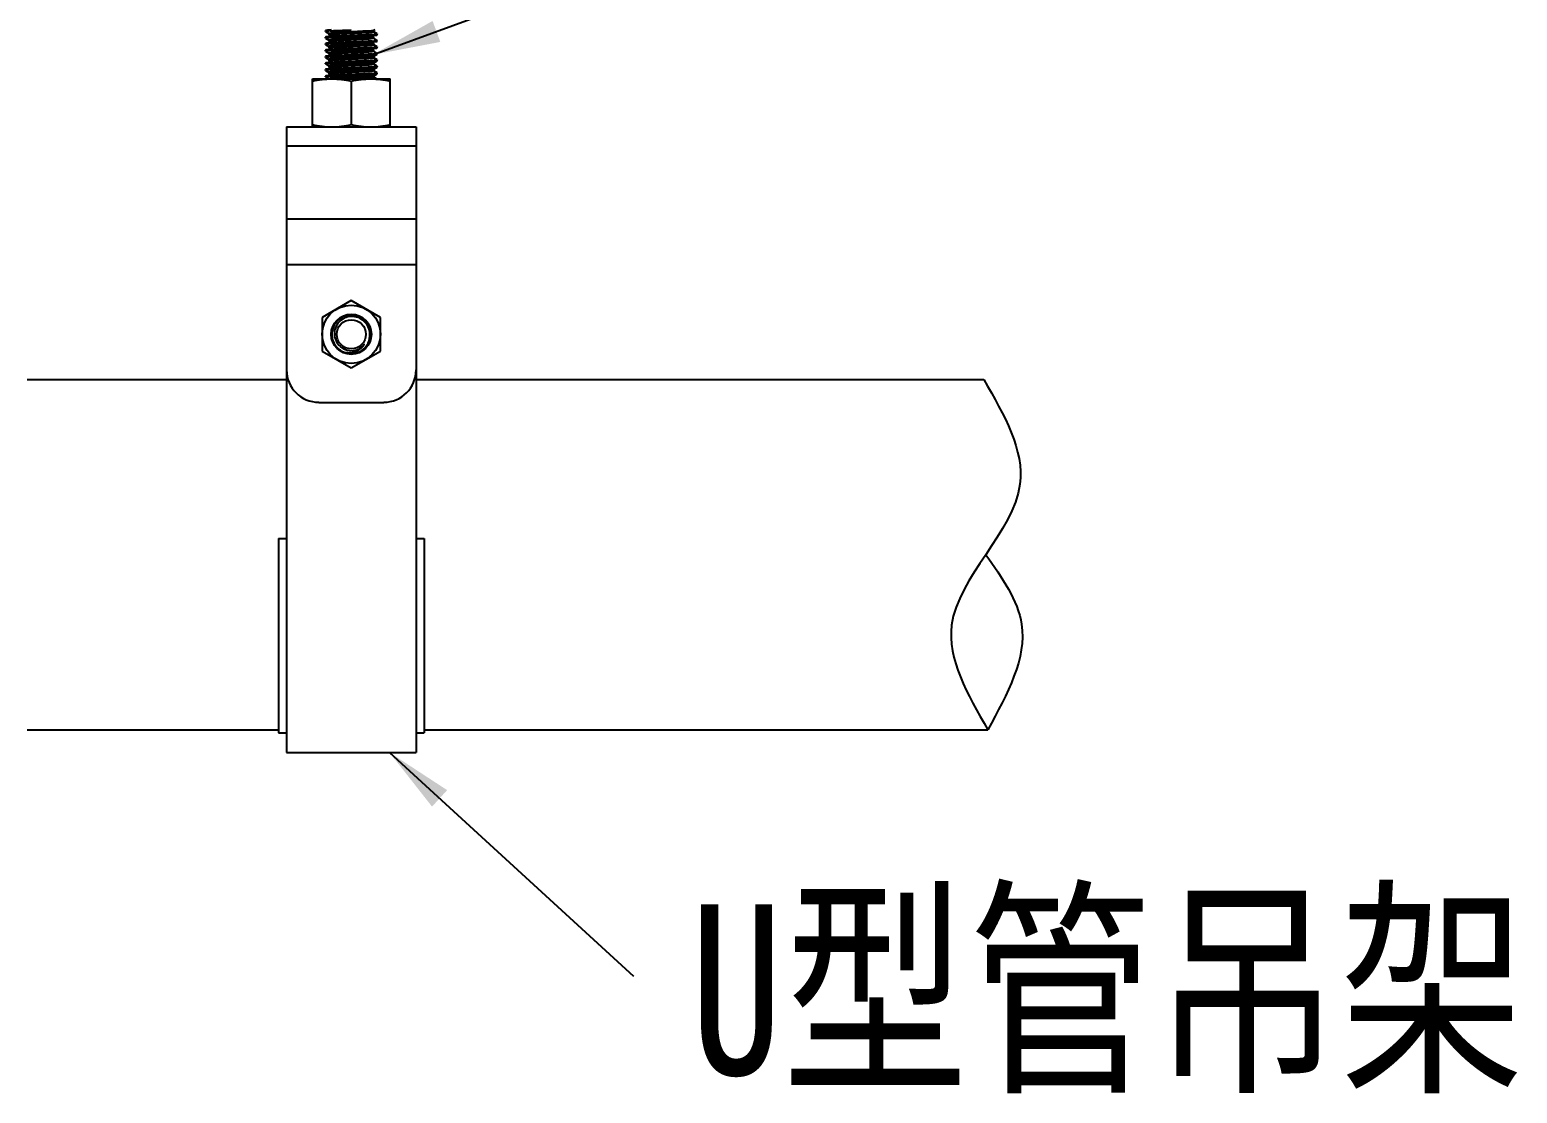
# Model space of a CAD drawing. Extents: x -191212 to 1245715665, y -234495 to 250873.
# Drawn here: x 190049 to 191503, y 129737 to 130777 of the extents above; entities that cross this region are included whole.
import ezdxf

# ---------------------------------------------------------------- set-up
doc = ezdxf.new("R2010")
doc.units = 0
doc.header["$LTSCALE"] = 500
doc.layers.get('0').update_dxf_attribs({"linetype": 'CONTINUOUS'})
doc.layers.add('PUB_TEXT', color=7, linetype='CONTINUOUS')
doc.styles.add('-宋体', font='', dxfattribs={"width": 0.8})
doc.styles.get("Standard").update_dxf_attribs({"font": 'tssdeng.shx', "width": 0.7, "bigfont": 'hztxt.shx'})
doc.styles.get('-宋体').set_extended_font_data('NSimSun')
doc.dimstyles.get("Standard").update_dxf_attribs({"dimscale": 100, "dimtxt": 3.5, "dimasz": 1, "dimexe": 2.5, "dimexo": 3, "dimgap": 1.5, "dimtad": 1, "dimdec": 0, "dimzin": 0, "dimdsep": 46, "dimtxsty": 'Standard', "dimblk": 'ARCHTICK', "dimcen": 0.09, "dimadec": 0, "dimazin": 0, "dimtfac": 1, "dimtdec": 0, "dimtix": 1, "dimtmove": 2, "dimatfit": 3, "dimfxl": 1, "dimtolj": 1, "dimtzin": 0, "dimarcsym": 0})

# ---------------------------------------------------------------- blocks, each defined once
blk = doc.blocks.new('_ArchTick')
at = {"color": 0, "linetype": 'ByBlock', "const_width": 0.4}
blk.add_lwpolyline([(-0.5, -0.5), (0.5, 0.5)], dxfattribs=at)
blk = doc.blocks.new('gg')
at = {"linetype": 'Continuous'}
for p, q in [((-457979.2, -353965.3), (-457979.3, -353965.4)), ((-457979.3, -353966.6), (-457979.3, -353965.4)), ((-457979.2, -353966.7), (-457979.3, -353966.6)), ((-457979.2, -353966.7), (-457974, -353969.7)), ((-457908.3, -353964.9), (-457906.3, -353963.8)), ((-457903.2, -353970.1), (-457908.3, -353967.1)), ((-457908.2, -353967.2), (-457908.2, -353964.8)), ((-457979.2, -353974.8), (-457979.3, -353974.9)), ((-457979.3, -353976.1), (-457979.3, -353974.9)), ((-457979.2, -353976.2), (-457979.3, -353976.1)), ((-457979.2, -353984.4), (-457979.3, -353984.5)), ((-457979.3, -353985.7), (-457979.3, -353984.5)), ((-457979.2, -353985.8), (-457979.3, -353985.7)), ((-457979.2, -353976.2), (-457974, -353979.2)), ((-457979.2, -353985.8), (-457974, -353988.8)), ((-457974.1, -353969.6), (-457974.1, -353972)), ((-457974.1, -353979.1), (-457974.1, -353981.5)), ((-457974.1, -353988.6), (-457974.1, -353991)), ((-457908.8, -353977), (-457909.1, -353977.1)), ((-457908.7, -353986.5), (-457909, -353986.6)), ((-457903.2, -353979.6), (-457908.3, -353976.6)), ((-457903.2, -353989.1), (-457908.3, -353986.1)), ((-457908.2, -353976.7), (-457908.2, -353974.3)), ((-457908.2, -353986.3), (-457908.2, -353983.9)), ((-457903.2, -353970.1), (-457903.1, -353970.2)), ((-457903.2, -353971.5), (-457903.1, -353971.4)), ((-457903.2, -353979.6), (-457903.1, -353979.7)), ((-457903.2, -353981), (-457903.1, -353980.9)), ((-457903.2, -353989.1), (-457903.1, -353989.2)), ((-457903.1, -353971.4), (-457903.1, -353970.2)), ((-457903.1, -353980.9), (-457903.1, -353979.7)), ((-457903.1, -353990.4), (-457903.1, -353989.2)), ((-457979.2, -353993.9), (-457979.3, -353994)), ((-457979.3, -353995.2), (-457979.3, -353994)), ((-457979.2, -353995.3), (-457979.3, -353995.2)), ((-457979.2, -354003.4), (-457979.3, -354003.5)), ((-457979.3, -354004.7), (-457979.3, -354003.5)), ((-457979.2, -354004.8), (-457979.3, -354004.7)), ((-457979.2, -353995.3), (-457974, -353998.3)), ((-457979.2, -354004.8), (-457974, -354007.8)), ((-457974.1, -353998.2), (-457974.1, -354000.5)), ((-457974.1, -354007.7), (-457974.1, -354010.1)), ((-457903.2, -353998.7), (-457908.3, -353995.7)), ((-457908.3, -354003), (-457903.2, -354000.1)), ((-457903.2, -354008.2), (-457908.3, -354005.2)), ((-457908.3, -354012.6), (-457903.2, -354009.6)), ((-457908.2, -353995.8), (-457908.2, -353993.4)), ((-457908.2, -354005.3), (-457908.2, -354002.9)), ((-457903.2, -353990.5), (-457903.1, -353990.4)), ((-457903.2, -353998.7), (-457903.1, -353998.8)), ((-457903.2, -354000.1), (-457903.1, -353999.9)), ((-457903.2, -354008.2), (-457903.1, -354008.3)), ((-457903.2, -354009.6), (-457903.1, -354009.5)), ((-457903.1, -353999.9), (-457903.1, -353998.8)), ((-457903.1, -354009.5), (-457903.1, -354008.3)), ((-457979.2, -354012.9), (-457979.3, -354013)), ((-457979.3, -354014.2), (-457979.3, -354013)), ((-457979.2, -354014.3), (-457979.3, -354014.2)), ((-457979.2, -354022.5), (-457979.3, -354022.6)), ((-457979.3, -354023.8), (-457979.3, -354022.6)), ((-457979.2, -354023.9), (-457979.3, -354023.8)), ((-457979.2, -354032), (-457979.3, -354032.1)), ((-457979.3, -354033.3), (-457979.3, -354032.1)), ((-457979.2, -354033.4), (-457979.3, -354033.3)), ((-457979.2, -354014.3), (-457974, -354017.3)), ((-457979.2, -354023.9), (-457974, -354026.9)), ((-457979.2, -354033.4), (-457974, -354036.4)), ((-457979.2, -354033.4), (-457979.2, -354033.4)), ((-457974.1, -354017.2), (-457974.1, -354019.6)), ((-457974.1, -354026.7), (-457974.1, -354029.1)), ((-457903.2, -354017.7), (-457908.3, -354014.7)), ((-457908.3, -354022.1), (-457903.2, -354019.1)), ((-457903.2, -354027.2), (-457908.3, -354024.2)), ((-457908.3, -354031.6), (-457903.2, -354028.6)), ((-457904, -354036.3), (-457908.3, -354033.8)), ((-457908.2, -354014.8), (-457908.2, -354012.5)), ((-457908.2, -354024.4), (-457908.2, -354022)), ((-457908.2, -354033.9), (-457908.2, -354031.5)), ((-457903.2, -354017.7), (-457903.1, -354017.8)), ((-457903.2, -354019.1), (-457903.1, -354019)), ((-457903.2, -354027.2), (-457903.1, -354027.3)), ((-457903.2, -354028.6), (-457903.1, -354028.5)), ((-457903.1, -354019), (-457903.1, -354017.8)), ((-457903.1, -354028.5), (-457903.1, -354027.3)), ((-457998.3, -354036.2), (-457884, -354036.2)), ((-457998.3, -354106.7), (-457998.3, -354036.2)), ((-457941.2, -354039.4), (-457941.2, -354103.4)), ((-457937.4, -354036.1), (-457939.1, -354036.2)), ((-457884, -354106.7), (-457884, -354036.2)), ((-458036.4, -354106.7), (-457845.9, -354106.7)), ((-458036.4, -354106.7), (-458036.4, -355025.8)), ((-457845.9, -354106.7), (-457845.9, -355025.8)), ((-458036.4, -354134.6), (-457845.9, -354134.6)), ((-458036.4, -354241.7), (-457845.9, -354241.7)), ((-458036.4, -354309.1), (-457845.9, -354309.1)), ((-457941.2, -354362), (-457984, -354386.7)), ((-457898.3, -354386.7), (-457941.2, -354362)), ((-457984, -354386.7), (-457984, -354436.2)), ((-457920.1, -354391.2), (-457920.1, -354391.2)), ((-457898.3, -354436.2), (-457898.3, -354386.7)), ((-457913.8, -354420.9), (-457913.8, -354421)), ((-457912, -354412), (-457912, -354412)), ((-457912, -354412), (-457912, -354412)), ((-457984, -354436.2), (-457941.2, -354460.9)), ((-457941.2, -354460.9), (-457898.3, -354436.2)), ((-458417.4, -354478.1), (-458036.4, -354478.1)), ((-457845.9, -354478.1), (-457012, -354478.1)), ((-457988.8, -354511.5), (-457893.6, -354511.5)), ((-458048.3, -354711.5), (-458036.4, -354711.5)), ((-458048.3, -354711.5), (-458048.3, -354997.2)), ((-457845.9, -354711.5), (-457834, -354711.5)), ((-457834, -354711.5), (-457834, -354997.2)), ((-458417.4, -354992.5), (-458048.3, -354992.5)), ((-457834, -354992.5), (-457006, -354992.5)), ((-458048.3, -354997.3), (-458036.4, -354997.3)), ((-457845.9, -354997.3), (-457834, -354997.3)), ((-458036.4, -355025.8), (-457845.9, -355025.8))]:
    blk.add_line(p, q, dxfattribs=at)
for radius in [42.9, 29.5, 21.4]:
    blk.add_circle((-457941.2, -354411.5), radius, dxfattribs=at)
for centre, radius, start, end in [((-457961.1, -354129.4), 164.1, 93.8255, 94.8061), ((-457910.6, -353960.1), 7.6, 281.4976, 282.7913), ((-457961.2, -354138.5), 163.7, 93.8313, 94.8079), ((-457961, -354150.1), 165.8, 93.8001, 94.8043), ((-457921.6, -353803), 168.5, 273.7687, 274.7934), ((-457921.5, -353813.3), 167.8, 273.7798, 274.7941), ((-457921.5, -353822.9), 167.7, 273.7814, 274.7938), ((-457966, -354098.8), 104.7, 94.6795, 95.2422), ((-457961.5, -354162.1), 158.7, 93.9107, 94.8136), ((-457963.4, -354129.4), 135.4, 94.4921, 94.6937), ((-457921.6, -353832), 168.1, 273.7757, 274.7933), ((-457920.9, -353849.9), 159.7, 273.9022, 274.8051), ((-457961.3, -354174.2), 161.2, 93.8693, 94.8111), ((-457961.2, -354186.1), 163.6, 93.8324, 94.808), ((-457961.9, -354186.1), 154.1, 93.9707, 94.8291), ((-457921.6, -353850.6), 168.5, 273.7681, 274.7934), ((-457921.5, -353860.9), 167.8, 273.7796, 274.7941), ((-457941.2, -354411.5), 28.6, 289.2516, 285.8624), ((-457943, -354408.9), 29, 37.5746, 37.804), ((-457941.2, -354411.5), 29.2, 358.9347, 43.9347), ((-457941.1, -354411.4), 29.1, 43.5298, 43.8601), ((-457942.9, -354408.8), 28.8, 23.7868, 37.58), ((-457941.1, -354411.4), 29.2, 42.2619, 43.5296), ((-457941.2, -354411.5), 24.1, 234.1217, 323.4602), ((-457943.1, -354413.9), 24.4, 316.6606, 330.8247), ((-457941.3, -354411.4), 24.2, 315.0437, 319.2498), ((-457941.2, -354411.4), 24.1, 319.2512, 320.8333), ((-457941.1, -354411.5), 24, 321.0993, 321.4855), ((-457941.1, -354411.5), 24, 320.8338, 321.0993), ((-457941.1, -354411.5), 23.9, 321.4854, 322.2771), ((-457941, -354411.6), 23.9, 322.2769, 323.4597), ((-457940.7, -354410.8), 28.7, 312.1087, 339.2138), ((-457940.9, -354410.7), 28.9, 339.2792, 339.7106), ((-457941.1, -354410.6), 29.2, 339.7627, 355.681), ((-457941.1, -354411.5), 29.1, 358.4793, 358.884), ((-457941, -354410.6), 29.1, 356.9021, 357.2428), ((-457941.1, -354411.5), 29.2, 356.8796, 358.4789), ((-457941.1, -354410.6), 29.1, 355.7063, 356.9019), ((-457941.1, -354411.4), 24.2, 225.5961, 226.2446), ((-457941.1, -354411.4), 24.2, 226.2446, 228.0002), ((-457941.8, -354410.8), 24.2, 228.6612, 231.1139), ((-457941.1, -354411.4), 24.1, 227.9995, 230.7843), ((-457941.8, -354410.9), 24.2, 231.1145, 231.9132), ((-457941.8, -354410.9), 24.1, 231.9133, 232.2395), ((-457941.8, -354410.9), 24.1, 232.2392, 233.5406), ((-457941.2, -354411.5), 24, 230.7847, 232.8059), ((-457941.9, -354411), 24, 233.5407, 234.432), ((-457941.9, -354411.1), 23.9, 234.432, 235.3008), ((-457941.3, -354411.6), 23.9, 232.8069, 233.4634), ((-457942, -354411.1), 23.9, 235.3008, 236.124), ((-457941.3, -354411.6), 23.8, 233.4634, 234.1215), ((-457942, -354411.8), 28.4, 287.5508, 290.9671), ((-457943.3, -354413.7), 24.6, 313.9118, 316.6738), ((-457941.2, -354411.4), 24.1, 312.0918, 313.8774), ((-457941.3, -354411.4), 24.2, 313.8772, 315.0442), ((-457988.8, -354463.8), 47.6, 180, 270), ((-457893.6, -354463.8), 47.6, 270, 0)]:
    blk.add_arc(centre, radius, start, end, dxfattribs=at)
for points, knots in [([(-457979.3, -353966.6), (-457979.3, -353966.4), (-457978.4, -353966.3), (-457978, -353966.2), (-457977.5, -353966.1)], [0, 0, 0, 0, 0.27238, 1, 1, 1, 1]), ([(-457976.3, -353964.8), (-457976.7, -353964.9), (-457977.6, -353965), (-457978.7, -353965), (-457979.2, -353965.3)], [0, 0, 0, 0, 0.375527, 1, 1, 1, 1]), ([(-457970.5, -353964.4), (-457971.1, -353964.4), (-457973, -353964.5), (-457974.9, -353964.7), (-457976.3, -353964.8)], [0, 0, 0, 0, 0.294617, 1, 1, 1, 1]), ([(-457909.1, -353967.6), (-457913, -353968.4), (-457924.2, -353968.6), (-457942.2, -353969.7), (-457958.6, -353970.3), (-457969, -353971.1), (-457972.6, -353971.4), (-457973.7, -353971.7)], [0, 0, 0, 0, 0.186906, 0.5149, 0.834439, 0.943372, 1, 1, 1, 1]), ([(-457908.9, -353965.1), (-457912.6, -353966), (-457927.1, -353966.3), (-457946, -353967.4), (-457963.6, -353968.4), (-457970.8, -353968.7), (-457973.3, -353969.3)], [0, 0, 0, 0, 0.176504, 0.667042, 0.88168, 1, 1, 1, 1]), ([(-457972.1, -353965.7), (-457971.5, -353965.6), (-457968.7, -353965.4), (-457965.9, -353965.3), (-457963.8, -353965.2)], [0, 0, 0, 0, 0.219992, 1, 1, 1, 1]), ([(-457963.8, -353965.2), (-457962.1, -353965.1), (-457954.5, -353964.8), (-457947, -353964.5), (-457941.2, -353964.2)], [0, 0, 0, 0, 0.227178, 1, 1, 1, 1]), ([(-457908.3, -353964.9), (-457908.4, -353965), (-457908.6, -353965.1), (-457908.8, -353965.1), (-457908.9, -353965.1)], [0, 0, 0, 0, 0.401788, 1, 1, 1, 1]), ([(-457908.2, -353967.2), (-457908.2, -353967.3), (-457908.5, -353967.4), (-457908.7, -353967.5), (-457908.9, -353967.5)], [0, 0, 0, 0, 0.301708, 1, 1, 1, 1]), ([(-457979.3, -353976.1), (-457979.3, -353976), (-457978.4, -353975.8), (-457977.9, -353975.7), (-457977.5, -353975.7)], [0, 0, 0, 0, 0.271848, 1, 1, 1, 1]), ([(-457979.3, -353985.7), (-457979.3, -353985.5), (-457978.4, -353985.4), (-457977.9, -353985.2), (-457977.4, -353985.2)], [0, 0, 0, 0, 0.2714, 1, 1, 1, 1]), ([(-457972.2, -353974), (-457973.8, -353974.1), (-457976.1, -353974.4), (-457978.6, -353974.5), (-457979.2, -353974.8)], [0, 0, 0, 0, 0.690101, 1, 1, 1, 1]), ([(-457972.1, -353983.5), (-457973.7, -353983.6), (-457976, -353984), (-457978.6, -353984), (-457979.2, -353984.4)], [0, 0, 0, 0, 0.690433, 1, 1, 1, 1]), ([(-457973.3, -353969.3), (-457973.5, -353969.3), (-457973.8, -353969.3), (-457974.1, -353969.5), (-457974.1, -353969.6)], [0, 0, 0, 0, 0.704888, 1, 1, 1, 1]), ([(-457973.3, -353978.8), (-457973.5, -353978.8), (-457973.8, -353978.9), (-457974.1, -353979), (-457974.1, -353979.1)], [0, 0, 0, 0, 0.705209, 1, 1, 1, 1]), ([(-457973.3, -353988.3), (-457973.5, -353988.3), (-457973.8, -353988.4), (-457974.1, -353988.5), (-457974.1, -353988.6)], [0, 0, 0, 0, 0.705913, 1, 1, 1, 1]), ([(-457973.7, -353971.7), (-457973.8, -353971.8), (-457973.9, -353971.8), (-457974, -353971.8), (-457974, -353971.8)], [0, 0, 0, 0, 0.569178, 1, 1, 1, 1]), ([(-457973.6, -353981.2), (-457973.7, -353981.2), (-457973.8, -353981.3), (-457974, -353981.3), (-457974, -353981.4)], [0, 0, 0, 0, 0.582256, 1, 1, 1, 1]), ([(-457909.1, -353977.1), (-457913, -353977.9), (-457924, -353978.1), (-457941.8, -353979.2), (-457958.2, -353979.8), (-457968.7, -353980.6), (-457972.4, -353980.9), (-457973.6, -353981.2)], [0, 0, 0, 0, 0.184419, 0.509926, 0.829804, 0.940533, 1, 1, 1, 1]), ([(-457909, -353986.6), (-457912.9, -353987.4), (-457923.8, -353987.6), (-457941.6, -353988.6), (-457959.1, -353989.7), (-457969.8, -353989.9), (-457973.5, -353990.7)], [0, 0, 0, 0, 0.18225, 0.50532, 0.825389, 1, 1, 1, 1]), ([(-457908.8, -353974.6), (-457912.4, -353975.5), (-457923.1, -353975.6), (-457940.6, -353976.7), (-457958.4, -353977.7), (-457969.4, -353978), (-457973.3, -353978.8)], [0, 0, 0, 0, 0.172112, 0.49211, 0.816561, 1, 1, 1, 1]), ([(-457908.7, -353984.1), (-457909.9, -353984.5), (-457913.5, -353984.7), (-457924, -353985.5), (-457940.3, -353986.1), (-457958.2, -353987.2), (-457969.4, -353987.5), (-457973.3, -353988.3)], [0, 0, 0, 0, 0.057877, 0.167606, 0.487311, 0.814214, 1, 1, 1, 1]), ([(-457941.2, -353972.6), (-457944.2, -353972.7), (-457954.5, -353973.1), (-457964.9, -353973.5), (-457972.2, -353974)], [0, 0, 0, 0, 0.289182, 1, 1, 1, 1]), ([(-457972.1, -353975.2), (-457970.1, -353975.1), (-457959.8, -353974.5), (-457949.5, -353974.1), (-457941.2, -353973.8)], [0, 0, 0, 0, 0.196967, 1, 1, 1, 1]), ([(-457941.2, -353982.1), (-457944.2, -353982.2), (-457954.5, -353982.6), (-457964.8, -353983), (-457972.1, -353983.5)], [0, 0, 0, 0, 0.288643, 1, 1, 1, 1]), ([(-457972, -353984.7), (-457969.9, -353984.6), (-457959.7, -353984), (-457949.4, -353983.6), (-457941.2, -353983.3)], [0, 0, 0, 0, 0.197595, 1, 1, 1, 1]), ([(-457910.5, -353971.1), (-457912.5, -353971.3), (-457922.8, -353971.9), (-457933, -353972.2), (-457941.2, -353972.6)], [0, 0, 0, 0, 0.198238, 1, 1, 1, 1]), ([(-457941.2, -353973.8), (-457938.2, -353973.6), (-457928, -353973.2), (-457917.8, -353972.8), (-457910.5, -353972.3)], [0, 0, 0, 0, 0.287875, 1, 1, 1, 1]), ([(-457910.5, -353980.7), (-457912.5, -353980.8), (-457922.7, -353981.4), (-457933, -353981.8), (-457941.2, -353982.1)], [0, 0, 0, 0, 0.198015, 1, 1, 1, 1]), ([(-457941.2, -353983.3), (-457938.2, -353983.2), (-457928, -353982.7), (-457917.8, -353982.3), (-457910.5, -353981.9)], [0, 0, 0, 0, 0.287899, 1, 1, 1, 1]), ([(-457910.5, -353990.2), (-457912.5, -353990.3), (-457922.7, -353990.9), (-457933, -353991.3), (-457941.2, -353991.6)], [0, 0, 0, 0, 0.197982, 1, 1, 1, 1]), ([(-457910.5, -353972.3), (-457908.8, -353972.2), (-457906.4, -353971.9), (-457903.8, -353971.9), (-457903.2, -353971.5)], [0, 0, 0, 0, 0.690891, 1, 1, 1, 1]), ([(-457910.5, -353981.9), (-457908.8, -353981.7), (-457906.4, -353981.4), (-457903.8, -353981.4), (-457903.2, -353981)], [0, 0, 0, 0, 0.690866, 1, 1, 1, 1]), ([(-457908.3, -353974.5), (-457908.4, -353974.5), (-457908.6, -353974.6), (-457908.7, -353974.6), (-457908.8, -353974.6)], [0, 0, 0, 0, 0.412535, 1, 1, 1, 1]), ([(-457908.2, -353976.7), (-457908.2, -353976.8), (-457908.5, -353976.9), (-457908.7, -353977), (-457908.8, -353977)], [0, 0, 0, 0, 0.309908, 1, 1, 1, 1]), ([(-457908.3, -353984), (-457908.4, -353984), (-457908.5, -353984.1), (-457908.6, -353984.1), (-457908.7, -353984.1)], [0, 0, 0, 0, 0.424841, 1, 1, 1, 1]), ([(-457908.2, -353986.3), (-457908.2, -353986.3), (-457908.4, -353986.4), (-457908.6, -353986.5), (-457908.7, -353986.5)], [0, 0, 0, 0, 0.32015, 1, 1, 1, 1]), ([(-457903.1, -353970.2), (-457903.1, -353970.4), (-457904.1, -353970.5), (-457904.6, -353970.6), (-457905.1, -353970.7)], [0, 0, 0, 0, 0.270407, 1, 1, 1, 1]), ([(-457903.1, -353979.7), (-457903.1, -353979.9), (-457904.1, -353980), (-457904.6, -353980.1), (-457905.1, -353980.2)], [0, 0, 0, 0, 0.270549, 1, 1, 1, 1]), ([(-457903.1, -353989.2), (-457903.1, -353989.4), (-457904.1, -353989.5), (-457904.6, -353989.7), (-457905.1, -353989.7)], [0, 0, 0, 0, 0.270562, 1, 1, 1, 1]), ([(-457979.3, -353995.2), (-457979.3, -353994.8), (-457977.4, -353994.9), (-457976.5, -353994.6), (-457975.5, -353994.5)], [0, 0, 0, 0, 0.263671, 1, 1, 1, 1]), ([(-457979.3, -354004.7), (-457979.3, -354004.7), (-457978.7, -354004.3), (-457978.1, -354004.3), (-457977.6, -354004.3)], [0, 0, 0, 0, 0.087797, 1, 1, 1, 1]), ([(-457972, -353993), (-457973.6, -353993.2), (-457976, -353993.5), (-457978.5, -353993.5), (-457979.2, -353993.9)], [0, 0, 0, 0, 0.690711, 1, 1, 1, 1]), ([(-457975.5, -354002.8), (-457976, -354002.9), (-457977.2, -354003.1), (-457978.5, -354003), (-457979.2, -354003.4)], [0, 0, 0, 0, 0.380478, 1, 1, 1, 1]), ([(-457972.4, -354012.1), (-457973.9, -354012.2), (-457976.2, -354012.5), (-457978.6, -354012.6), (-457979.2, -354012.9)], [0, 0, 0, 0, 0.689705, 1, 1, 1, 1]), ([(-457941.2, -354001.1), (-457944.7, -354001.3), (-457956.2, -354001.8), (-457967.6, -354002.1), (-457975.5, -354002.8)], [0, 0, 0, 0, 0.307364, 1, 1, 1, 1]), ([(-457973.3, -353997.8), (-457973.5, -353997.9), (-457973.7, -353997.9), (-457974.1, -353998.1), (-457974.1, -353998.2)], [0, 0, 0, 0, 0.706519, 1, 1, 1, 1]), ([(-457973.2, -354007.3), (-457973.5, -354007.4), (-457973.7, -354007.4), (-457974.1, -354007.6), (-457974.1, -354007.7)], [0, 0, 0, 0, 0.708127, 1, 1, 1, 1]), ([(-457973.5, -353990.7), (-457973.6, -353990.7), (-457973.8, -353990.8), (-457974, -353990.9), (-457974, -353990.9)], [0, 0, 0, 0, 0.593653, 1, 1, 1, 1]), ([(-457974, -353994.4), (-457972, -353994.2), (-457961.1, -353993.6), (-457950.1, -353993.2), (-457941.2, -353992.8)], [0, 0, 0, 0, 0.18466, 1, 1, 1, 1]), ([(-457973.4, -354000.2), (-457973.6, -354000.3), (-457973.8, -354000.3), (-457974, -354000.4), (-457974, -354000.4)], [0, 0, 0, 0, 0.599327, 1, 1, 1, 1]), ([(-457973.5, -354009.8), (-457973.6, -354009.8), (-457973.8, -354009.8), (-457974, -354009.9), (-457974, -354009.9)], [0, 0, 0, 0, 0.591838, 1, 1, 1, 1]), ([(-457911.8, -354006), (-457916.5, -354006.5), (-457927.8, -354007.1), (-457945.2, -354007.8), (-457961, -354008.8), (-457970.4, -354009), (-457973.5, -354009.8)], [0, 0, 0, 0, 0.229241, 0.549849, 0.842936, 1, 1, 1, 1]), ([(-457912.1, -353996.5), (-457916.8, -353997), (-457928.1, -353997.6), (-457945.3, -353998.3), (-457961, -353999.3), (-457970.3, -353999.5), (-457973.4, -354000.2)], [0, 0, 0, 0, 0.231234, 0.549995, 0.841234, 1, 1, 1, 1]), ([(-457912.1, -353994.1), (-457916.8, -353994.6), (-457927.9, -353995.2), (-457945, -353995.9), (-457960.7, -353996.8), (-457970, -353997.2), (-457973.3, -353997.8)], [0, 0, 0, 0, 0.229049, 0.545233, 0.836568, 1, 1, 1, 1]), ([(-457911.8, -354003.6), (-457916.4, -354004.1), (-457927.5, -354004.7), (-457944.6, -354005.4), (-457960.4, -354006.3), (-457969.9, -354006.7), (-457973.2, -354007.3)], [0, 0, 0, 0, 0.225271, 0.541123, 0.834355, 1, 1, 1, 1]), ([(-457972.4, -354003.8), (-457970.3, -354003.6), (-457960, -354003.1), (-457949.6, -354002.7), (-457941.2, -354002.3)], [0, 0, 0, 0, 0.195382, 1, 1, 1, 1]), ([(-457941.2, -354010.7), (-457944.2, -354010.8), (-457954.6, -354011.2), (-457965, -354011.6), (-457972.4, -354012.1)], [0, 0, 0, 0, 0.289807, 1, 1, 1, 1]), ([(-457972.2, -354013.3), (-457970.2, -354013.2), (-457959.9, -354012.6), (-457949.5, -354012.2), (-457941.2, -354011.9)], [0, 0, 0, 0, 0.196205, 1, 1, 1, 1]), ([(-457941.2, -353991.6), (-457944.1, -353991.7), (-457954.4, -353992.1), (-457964.7, -353992.5), (-457972, -353993)], [0, 0, 0, 0, 0.288182, 1, 1, 1, 1]), ([(-457941.2, -353992.8), (-457938.2, -353992.7), (-457928, -353992.3), (-457917.8, -353991.9), (-457910.5, -353991.4)], [0, 0, 0, 0, 0.287815, 1, 1, 1, 1]), ([(-457910.5, -353999.7), (-457912.5, -353999.9), (-457922.7, -354000.4), (-457933, -354000.8), (-457941.2, -354001.1)], [0, 0, 0, 0, 0.198096, 1, 1, 1, 1]), ([(-457941.2, -354002.3), (-457938.2, -354002.2), (-457927.8, -354001.8), (-457917.4, -354001.4), (-457910, -354000.9)], [0, 0, 0, 0, 0.289675, 1, 1, 1, 1]), ([(-457910, -354009.2), (-457912.1, -354009.4), (-457922.4, -354009.9), (-457932.8, -354010.3), (-457941.2, -354010.7)], [0, 0, 0, 0, 0.195558, 1, 1, 1, 1]), ([(-457941.2, -354011.9), (-457938.2, -354011.7), (-457928, -354011.3), (-457917.8, -354010.9), (-457910.5, -354010.4)], [0, 0, 0, 0, 0.2877, 1, 1, 1, 1]), ([(-457908.6, -353993.6), (-457908.8, -353993.7), (-457909.9, -353993.9), (-457911.1, -353994), (-457912.1, -353994.1)], [0, 0, 0, 0, 0.152403, 1, 1, 1, 1]), ([(-457908.2, -353995.8), (-457908.2, -353996.1), (-457910.3, -353996.1), (-457911.2, -353996.4), (-457912.1, -353996.5)], [0, 0, 0, 0, 0.264973, 1, 1, 1, 1]), ([(-457908.3, -354003), (-457908.5, -354003.1), (-457909.6, -354003.4), (-457910.8, -354003.5), (-457911.8, -354003.6)], [0, 0, 0, 0, 0.123943, 1, 1, 1, 1]), ([(-457908.2, -354005.3), (-457908.2, -354005.6), (-457910.1, -354005.7), (-457910.9, -354005.9), (-457911.8, -354006)], [0, 0, 0, 0, 0.265614, 1, 1, 1, 1]), ([(-457910.5, -353991.4), (-457908.8, -353991.3), (-457906.4, -353990.9), (-457903.8, -353990.9), (-457903.2, -353990.5)], [0, 0, 0, 0, 0.690907, 1, 1, 1, 1]), ([(-457910.5, -354010.4), (-457908.8, -354010.3), (-457906.4, -354010), (-457903.8, -354010), (-457903.2, -354009.6)], [0, 0, 0, 0, 0.691019, 1, 1, 1, 1]), ([(-457910, -354000.9), (-457908.4, -354000.8), (-457906.2, -354000.5), (-457903.8, -354000.4), (-457903.2, -354000.1)], [0, 0, 0, 0, 0.689778, 1, 1, 1, 1]), ([(-457908.3, -353993.5), (-457908.4, -353993.5), (-457908.5, -353993.6), (-457908.5, -353993.6), (-457908.6, -353993.6)], [0, 0, 0, 0, 0.438999, 1, 1, 1, 1]), ([(-457903.1, -353998.8), (-457903.1, -353998.9), (-457904.1, -353999.1), (-457904.6, -353999.2), (-457905.1, -353999.2)], [0, 0, 0, 0, 0.27051, 1, 1, 1, 1]), ([(-457903.1, -354008.3), (-457903.1, -354008.5), (-457904, -354008.6), (-457904.4, -354008.7), (-457904.9, -354008.7)], [0, 0, 0, 0, 0.272165, 1, 1, 1, 1]), ([(-457979.3, -354014.2), (-457979.3, -354014.1), (-457978.4, -354014), (-457978, -354013.8), (-457977.5, -354013.8)], [0, 0, 0, 0, 0.272398, 1, 1, 1, 1]), ([(-457979.3, -354023.8), (-457979.3, -354023.6), (-457978.4, -354023.5), (-457977.9, -354023.4), (-457977.5, -354023.3)], [0, 0, 0, 0, 0.271865, 1, 1, 1, 1]), ([(-457979.3, -354033.3), (-457979.3, -354033.1), (-457978.6, -354033), (-457978.2, -354032.9), (-457977.8, -354032.9)], [0, 0, 0, 0, 0.276774, 1, 1, 1, 1]), ([(-457972.2, -354021.6), (-457973.8, -354021.7), (-457976.1, -354022.1), (-457978.6, -354022.1), (-457979.2, -354022.5)], [0, 0, 0, 0, 0.690089, 1, 1, 1, 1]), ([(-457972.1, -354031.1), (-457973.7, -354031.3), (-457976, -354031.6), (-457978.6, -354031.6), (-457979.2, -354032)], [0, 0, 0, 0, 0.690423, 1, 1, 1, 1]), ([(-457973.1, -354016.8), (-457973.3, -354016.9), (-457973.6, -354016.9), (-457974.1, -354017.1), (-457974.1, -354017.2)], [0, 0, 0, 0, 0.712882, 1, 1, 1, 1]), ([(-457972.9, -354026.3), (-457973.2, -354026.4), (-457973.5, -354026.5), (-457974.1, -354026.6), (-457974.1, -354026.7)], [0, 0, 0, 0, 0.716853, 1, 1, 1, 1]), ([(-457973.6, -354019.3), (-457973.7, -354019.3), (-457973.8, -354019.4), (-457974, -354019.4), (-457974, -354019.5)], [0, 0, 0, 0, 0.58487, 1, 1, 1, 1]), ([(-457973.7, -354028.9), (-457973.7, -354028.9), (-457973.9, -354028.9), (-457974, -354029), (-457974, -354029)], [0, 0, 0, 0, 0.578532, 1, 1, 1, 1]), ([(-457911.3, -354025), (-457915.9, -354025.5), (-457927.3, -354026.1), (-457944.9, -354026.8), (-457961, -354028), (-457970.5, -354028), (-457973.7, -354028.9)], [0, 0, 0, 0, 0.224472, 0.548168, 0.84513, 1, 1, 1, 1]), ([(-457911.5, -354015.5), (-457916.2, -354016), (-457927.6, -354016.6), (-457945.1, -354017.3), (-457961, -354018.4), (-457970.5, -354018.5), (-457973.6, -354019.3)], [0, 0, 0, 0, 0.226976, 0.549217, 0.844212, 1, 1, 1, 1]), ([(-457911.5, -354013.1), (-457916, -354013.6), (-457927, -354014.2), (-457944, -354014.9), (-457960, -354015.8), (-457969.6, -354016.2), (-457973.1, -354016.8)], [0, 0, 0, 0, 0.220169, 0.534105, 0.829282, 1, 1, 1, 1]), ([(-457911.3, -354022.6), (-457915.7, -354023.1), (-457926.5, -354023.7), (-457943.4, -354024.4), (-457959.6, -354025.3), (-457969.3, -354025.7), (-457972.9, -354026.3)], [0, 0, 0, 0, 0.215068, 0.527073, 0.824187, 1, 1, 1, 1]), ([(-457911, -354032.1), (-457915.3, -354032.6), (-457926, -354033.2), (-457942.9, -354033.9), (-457959.1, -354034.8), (-457969, -354035.2), (-457972.7, -354035.8)], [0, 0, 0, 0, 0.209983, 0.520062, 0.819106, 1, 1, 1, 1]), ([(-457972.6, -354032.4), (-457970.6, -354032.2), (-457960.1, -354031.6), (-457949.6, -354031.2), (-457941.2, -354030.9)], [0, 0, 0, 0, 0.194182, 1, 1, 1, 1]), ([(-457941.2, -354020.2), (-457944.2, -354020.3), (-457954.5, -354020.7), (-457964.9, -354021.1), (-457972.2, -354021.6)], [0, 0, 0, 0, 0.289201, 1, 1, 1, 1]), ([(-457972.1, -354022.8), (-457970.1, -354022.7), (-457959.8, -354022.1), (-457949.5, -354021.7), (-457941.2, -354021.4)], [0, 0, 0, 0, 0.196944, 1, 1, 1, 1]), ([(-457941.2, -354029.7), (-457944.2, -354029.8), (-457954.5, -354030.3), (-457964.8, -354030.7), (-457972.1, -354031.1)], [0, 0, 0, 0, 0.28866, 1, 1, 1, 1]), ([(-457910.5, -354018.8), (-457912.5, -354018.9), (-457922.8, -354019.5), (-457933, -354019.9), (-457941.2, -354020.2)], [0, 0, 0, 0, 0.198249, 1, 1, 1, 1]), ([(-457941.2, -354021.4), (-457938.2, -354021.3), (-457928, -354020.8), (-457917.8, -354020.4), (-457910.5, -354020)], [0, 0, 0, 0, 0.287873, 1, 1, 1, 1]), ([(-457910.5, -354028.3), (-457912.5, -354028.4), (-457922.7, -354029), (-457933, -354029.4), (-457941.2, -354029.7)], [0, 0, 0, 0, 0.198019, 1, 1, 1, 1]), ([(-457941.2, -354030.9), (-457938.2, -354030.8), (-457928, -354030.4), (-457917.8, -354030), (-457910.5, -354029.5)], [0, 0, 0, 0, 0.2879, 1, 1, 1, 1]), ([(-457908.3, -354012.6), (-457908.5, -354012.6), (-457909.5, -354012.9), (-457910.6, -354013), (-457911.5, -354013.1)], [0, 0, 0, 0, 0.126191, 1, 1, 1, 1]), ([(-457908.2, -354014.8), (-457908.2, -354015.1), (-457909.9, -354015.2), (-457910.7, -354015.4), (-457911.5, -354015.5)], [0, 0, 0, 0, 0.266397, 1, 1, 1, 1]), ([(-457908.3, -354022.1), (-457908.5, -354022.2), (-457909.4, -354022.4), (-457910.4, -354022.5), (-457911.3, -354022.6)], [0, 0, 0, 0, 0.128615, 1, 1, 1, 1]), ([(-457908.2, -354024.4), (-457908.2, -354024.6), (-457909.8, -354024.7), (-457910.5, -354024.9), (-457911.3, -354025)], [0, 0, 0, 0, 0.267341, 1, 1, 1, 1]), ([(-457908.3, -354031.6), (-457908.4, -354031.7), (-457909.3, -354031.9), (-457910.2, -354032), (-457911, -354032.1)], [0, 0, 0, 0, 0.131217, 1, 1, 1, 1]), ([(-457908.2, -354033.9), (-457908.2, -354034.1), (-457909.6, -354034.2), (-457910.3, -354034.4), (-457911, -354034.5)], [0, 0, 0, 0, 0.268465, 1, 1, 1, 1]), ([(-457910.5, -354020), (-457908.8, -354019.8), (-457906.4, -354019.5), (-457903.8, -354019.5), (-457903.2, -354019.1)], [0, 0, 0, 0, 0.690906, 1, 1, 1, 1]), ([(-457910.5, -354029.5), (-457908.8, -354029.4), (-457906.4, -354029), (-457903.8, -354029), (-457903.2, -354028.6)], [0, 0, 0, 0, 0.690878, 1, 1, 1, 1]), ([(-457903.1, -354017.8), (-457903.1, -354018), (-457904.1, -354018.1), (-457904.6, -354018.2), (-457905.1, -354018.3)], [0, 0, 0, 0, 0.270399, 1, 1, 1, 1]), ([(-457903.1, -354027.3), (-457903.1, -354027.5), (-457904.1, -354027.6), (-457904.6, -354027.8), (-457905.1, -354027.8)], [0, 0, 0, 0, 0.270547, 1, 1, 1, 1]), ([(-457998.3, -354039.4), (-457993.6, -354038.4), (-457984.2, -354036.8), (-457974.6, -354036.2), (-457969.8, -354036.2)], [0, 0, 0, 0, 0.500766, 1, 1, 1, 1]), ([(-457972.7, -354035.8), (-457973, -354035.9), (-457973.5, -354036), (-457973.9, -354036.1), (-457974.1, -354036.2)], [0, 0, 0, 0, 0.648621, 1, 1, 1, 1]), ([(-457969.8, -354036.2), (-457965, -354036.2), (-457955.4, -354036.8), (-457945.9, -354038.4), (-457941.2, -354039.4)], [0, 0, 0, 0, 0.499234, 1, 1, 1, 1]), ([(-457941.2, -354039.4), (-457936.5, -354038.4), (-457927, -354036.8), (-457917.4, -354036.2), (-457912.6, -354036.2)], [0, 0, 0, 0, 0.500766, 1, 1, 1, 1]), ([(-457911, -354034.5), (-457912.4, -354034.7), (-457921.2, -354035.4), (-457930, -354035.7), (-457937.4, -354036.1)], [0, 0, 0, 0, 0.167768, 1, 1, 1, 1]), ([(-457912.6, -354036.2), (-457907.8, -354036.2), (-457898.2, -354036.8), (-457888.7, -354038.4), (-457884, -354039.4)], [0, 0, 0, 0, 0.499234, 1, 1, 1, 1]), ([(-457998.3, -354103.4), (-457993.6, -354104.4), (-457984.2, -354106.1), (-457974.6, -354106.7), (-457969.8, -354106.7)], [0, 0, 0, 0, 0.500766, 1, 1, 1, 1]), ([(-457969.8, -354106.7), (-457965, -354106.7), (-457955.4, -354106.1), (-457945.9, -354104.4), (-457941.2, -354103.4)], [0, 0, 0, 0, 0.499234, 1, 1, 1, 1]), ([(-457941.2, -354103.4), (-457936.5, -354104.4), (-457927, -354106.1), (-457917.4, -354106.7), (-457912.6, -354106.7)], [0, 0, 0, 0, 0.500766, 1, 1, 1, 1]), ([(-457912.6, -354106.7), (-457907.8, -354106.7), (-457898.2, -354106.1), (-457888.7, -354104.4), (-457884, -354103.4)], [0, 0, 0, 0, 0.499234, 1, 1, 1, 1]), ([(-457959.3, -354393.5), (-457961.5, -354395.9), (-457965.1, -354401.6), (-457966.7, -354411.6), (-457964.3, -354421.4), (-457960.2, -354426.9), (-457957.8, -354429)], [0, 0, 0, 0, 0.250059, 0.500072, 0.750044, 1, 1, 1, 1]), ([(-457941.2, -354385.3), (-457944.6, -354385.4), (-457951.3, -354386.9), (-457957, -354391), (-457959.3, -354393.5)], [0, 0, 0, 0, 0.500062, 1, 1, 1, 1]), ([(-457922.6, -354392.2), (-457925, -354389.9), (-457931, -354386.3), (-457937.8, -354385.2), (-457941.2, -354385.3)], [0, 0, 0, 0, 0.500002, 1, 1, 1, 1]), ([(-457931.8, -354438.4), (-457927.4, -354436.7), (-457919.4, -354431.1), (-457913.1, -354418.1), (-457913.8, -354403.5), (-457919.1, -354395.3), (-457922.6, -354392.2)], [0, 0, 0, 0, 0.250144, 0.500177, 0.750123, 1, 1, 1, 1]), ([(-457955.1, -354436.4), (-457951.9, -354437.8), (-457944.8, -354439.3), (-457937.7, -354438), (-457934.4, -354436.7)], [0, 0, 0, 0, 0.500292, 1, 1, 1, 1]), ([(-457009, -354735.3), (-456985.4, -354768.9), (-456928.5, -354850), (-456977.4, -354939.9), (-457006, -354992.5)], [597.636888, 597.636888, 597.636888, 597.636888, 845.186192, 1195.273775, 1195.273775, 1195.273775, 1195.273775])]:
    blk.add_open_spline(points, degree=3, knots=knots, dxfattribs=at)
for points in [[(-457977.5, -353966.1), (-457976.6, -353966), (-457975.8, -353965.9), (-457974.9, -353965.9)], [(-457977.5, -353975.7), (-457976.6, -353975.6), (-457975.7, -353975.5), (-457974.9, -353975.4)], [(-457977.4, -353985.2), (-457976.6, -353985.1), (-457975.7, -353985), (-457974.9, -353984.9)], [(-457905.1, -353970.7), (-457905.9, -353970.8), (-457906.7, -353970.9), (-457907.5, -353970.9)], [(-457905.1, -353980.2), (-457905.9, -353980.3), (-457906.7, -353980.4), (-457907.5, -353980.4)], [(-457905.1, -353989.7), (-457905.9, -353989.8), (-457906.7, -353989.9), (-457907.5, -353990)], [(-457977.6, -354004.3), (-457976.7, -354004.1), (-457975.8, -354004.1), (-457974.9, -354004)], [(-457905.1, -353999.2), (-457905.9, -353999.4), (-457906.7, -353999.4), (-457907.5, -353999.5)], [(-457904.9, -354008.7), (-457905.7, -354008.9), (-457906.6, -354008.9), (-457907.5, -354009)], [(-457977.8, -354032.9), (-457976.8, -354032.7), (-457975.9, -354032.6), (-457974.9, -354032.6)], [(-457977.5, -354013.8), (-457976.6, -354013.7), (-457975.8, -354013.6), (-457974.9, -354013.5)], [(-457977.5, -354023.3), (-457976.6, -354023.2), (-457975.7, -354023.1), (-457974.9, -354023)], [(-457905.1, -354018.3), (-457905.9, -354018.4), (-457906.7, -354018.5), (-457907.5, -354018.5)], [(-457905.1, -354027.8), (-457905.9, -354027.9), (-457906.7, -354028), (-457907.5, -354028.1)], [(-457934.4, -354436.7), (-457931.4, -354435.5), (-457928.6, -354433.7), (-457926.2, -354431.5)]]:
    blk.add_open_spline(points, degree=3, dxfattribs=at)
blk.add_spline([(-457012, -354478.1), (-456958.8, -354631.8), (-457059.3, -354838.8), (-457006, -354992.5)], degree=3, dxfattribs=at)
at = {"layer": 'PUB_TEXT', "insert": (-457443.8, -355249), "char_height": 250, "attachment_point": 1, "style": '-宋体'}
blk.add_mtext('{\\fSimSun|b0|i0|c134|p2;\\W0.8;\\C7;U型管吊架}', dxfattribs=at)
for points in [[(-457910, -354000.9), (-457477.8, -353842.6)], [(-457885.2, -355025.8), (-457526.5, -355354.6)]]:
    blk.add_leader(points, dimstyle='Standard', override={"dimgap": 20, "dimtad": 0})

msp = doc.modelspace()

# ---------------------------------------------------------------- block references
at = {"layer": 'PUB_TEXT', "xscale": 0.6652800000000001, "yscale": 0.6652800000000001, "zscale": 0.6652800000000001}
msp.add_blockref('gg', (495022.1, 366261.7), dxfattribs=at)

doc.saveas('drawing.dxf')
